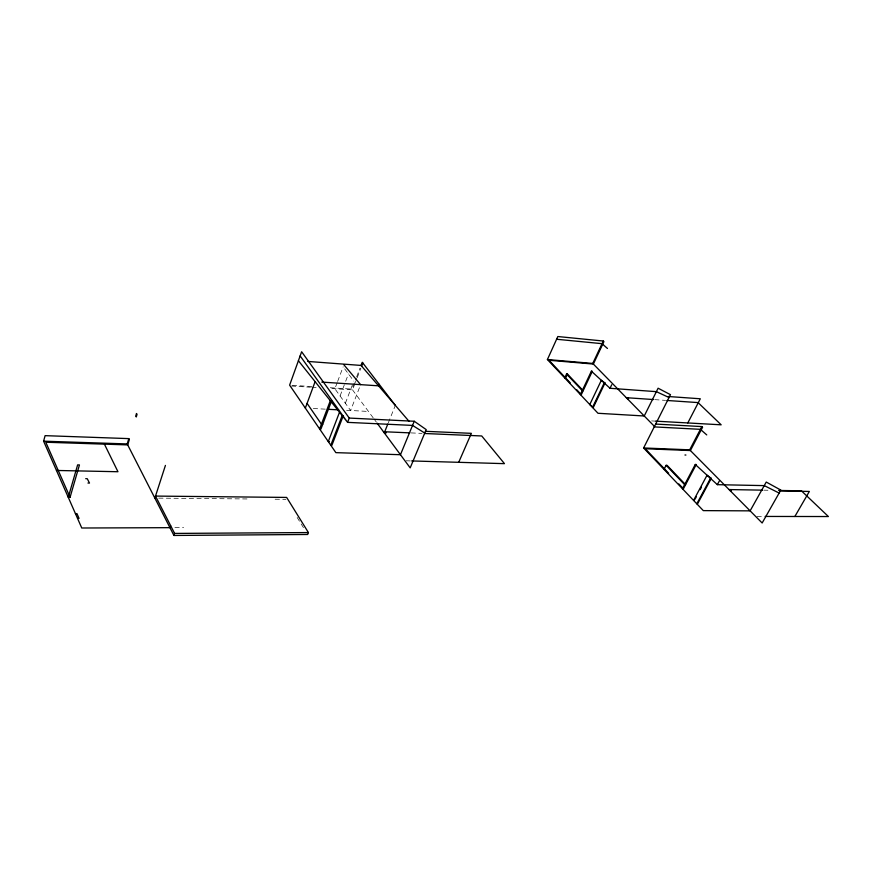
<?xml version="1.0" encoding="UTF-8"?>
<svg xmlns="http://www.w3.org/2000/svg" width="872" height="872" viewBox="0 0 872 872"><rect width="100%" height="100%" fill="white"/><g stroke="black" fill="none" stroke-linecap="round" stroke-linejoin="round"><path stroke-width="0.65" stroke-dasharray="4.36 3.27" d="M337.181 382.666L334.87 388.759L350.609 410.494L360.605 384.65M337.638 381.446L343.165 366.807M340.08 395.953L345.214 382.492M345.672 381.26L348.473 373.914M345.367 403.245L352.909 383.582M373.194 417.841L351.95 389.097L356.201 378.023M356.681 376.802L359.983 368.191M354.871 383.778L352.517 389.871L330.804 388.498M355.34 382.557L356.746 378.895M357.215 377.674L360.834 368.246M388.302 422.855L395.343 405.382M174.923 527.647L183.611 527.615M756.994 516.431L763.763 516.442M158.704 498.13L248.04 498.958M275.116 499.22L285.94 499.318M763.905 490.173L767.927 490.249M406.254 460.787L410.298 460.907M411.104 432.915L421.972 433.384M313.299 408.521L325.3 409.153M346.609 410.287L368.464 411.442M651.602 420.914L655.624 421.143M292.316 385.315L314.007 386.699M330.27 387.724L351.95 389.097M291.444 386.024L310.443 387.223M311.805 387.31L317.234 387.648M654.741 399.638L665.576 400.379M344.68 368.845L353.847 381.118M373.99 418.909L376.355 422.113M297.156 517.467L304.165 528.803"/><path stroke-width="1.31" d="M170.629 525.631L169.953 527.669L81.761 528.007L43.6 441.178L45.104 435.651L128.827 438.616L129.329 439.586L127.704 444.905L45.78 442.235L70.065 497.302L68.267 497.291L77.63 464.885L79.45 464.929L70.065 497.302M173.931 535.463L174.618 533.424L155.51 496.081L286.648 497.422L308.416 532.563L307.663 534.482L173.931 535.463L127.203 443.935L128.827 438.616M154.856 498.097L165.429 465.408M305.342 408.096L315.108 381.653M339.513 412.238L328.275 441.57L329.376 441.613M409.11 421.416L361.041 365.433L362.262 362.262L395.343 405.382M361.651 366.142L362.85 363.025M377.14 423.182L410.178 467.872L426.201 429.602L414.255 421.263L400.455 454.715L335.862 452.644L289.613 385.152L301.636 351.754L349.247 418.07L347.59 422.364L412.543 425.416L424.751 433.068M379.157 384.28L378.546 385.827L321.768 382.089M387.8 424.097L384.28 432.828L386.133 432.915L385.304 431.803M458.716 462.313L471.36 433.34L425.405 431.302M643.623 447.968L689.687 449.832L762.15 522.993L780.822 490.086L766.248 482.053L750.127 510.861L703.301 510.621L643.623 447.968L670.47 394.667L658.109 388.214L644.245 415.988L597.996 413.274L547.42 359.537L557.829 336.538L603.293 341.028L603.914 341.65L593.363 364.06L548.946 360.256L570.277 382.895M566.549 374.023L582.234 390.602L583.183 390.667L567.487 374.099L566.549 374.023L564.74 377.947L565.677 378.012M566.124 377.042L567.487 374.099M654.447 426.397L592.753 363.439L603.293 341.028M591.39 371.178L580.371 394.558L581.319 394.624L592.339 371.254L591.39 371.178L610.029 388.28L656.387 391.659L669.031 397.534M593.298 407.486L605.005 383.004L601.331 380.301L589.777 404.543L593.298 407.486L592.502 407.442L604.209 382.939L605.005 383.004M610.029 388.28L611.73 384.737M687.801 422.942L700.303 398.777L668.061 396.498M666.121 465.31L684.629 484.647L685.588 484.658L667.069 465.343L666.121 465.31L664.017 469.376L664.965 469.398M689.687 449.832L701.851 426.582L702.581 427.291L690.406 450.552L645.28 448.742L668.661 473.278M695.289 464.46L682.46 488.745L683.419 488.756L696.248 464.493L695.289 464.46L717.351 484.668L764.254 485.617L779.132 493.051M695.017 499.22L696.303 496.822M700.151 489.639L701.437 487.241M711.269 478.379L697.6 503.809L696.804 503.798L710.462 478.357L711.269 478.379L707.05 475.229L693.578 500.408L694.374 500.419M717.351 484.668L719.335 480.995M794.861 516.486L809.347 491.448L779.568 490.936M174.618 533.424L308.416 532.563M77.532 518.382L79.058 518.382L76.954 513.619L75.439 513.619M765.115 516.442L828.4 516.54L801.433 490.838L778.642 490.435M87.963 483.055L89.5 483.077L87.244 478.706L85.707 478.673M730.06 490.598L731.423 490.62L730.398 489.584M729.047 489.563L762.564 490.151M56.473 470.455L117.96 471.73L104.422 444.153M411.639 460.939L504.474 463.653L481.726 435.967L424.686 433.504M43.6 441.178L127.203 443.935M684.956 454.999L685.915 455.031M383.462 431.716L409.753 432.861M322.749 424.25L321.43 424.195L307.075 403.387M349.247 418.07L414.255 421.263M327.959 409.295L338.619 409.862M654.273 426.899L700.412 429.329L706.756 434.921M655.7 424.075L701.851 426.582M655.624 421.143L721.166 424.817L698.069 402.592L666.927 400.466M626.314 397.697L653.39 399.54M627.186 398.58L628.527 398.668L627.655 397.785M307.74 361.422L361.041 365.433M547.42 359.537L592.753 363.439M556.598 339.252L602.04 343.677L607.457 348.462M678.808 483.916L683.419 488.756M576.719 389.74L581.319 394.624M343.917 364.812L360.605 384.65M298.409 360.725L347.59 422.364L300.142 355.896M136.501 413.535L135.738 416.042L136.272 416.936L137.035 414.44L136.501 413.535M330.303 400.706L319.632 428.959L320.951 429.013L331.633 400.782L330.303 400.706M342.184 415.584L330.782 445.243L331.894 445.276L343.296 415.65L342.184 415.584"/></g></svg>
